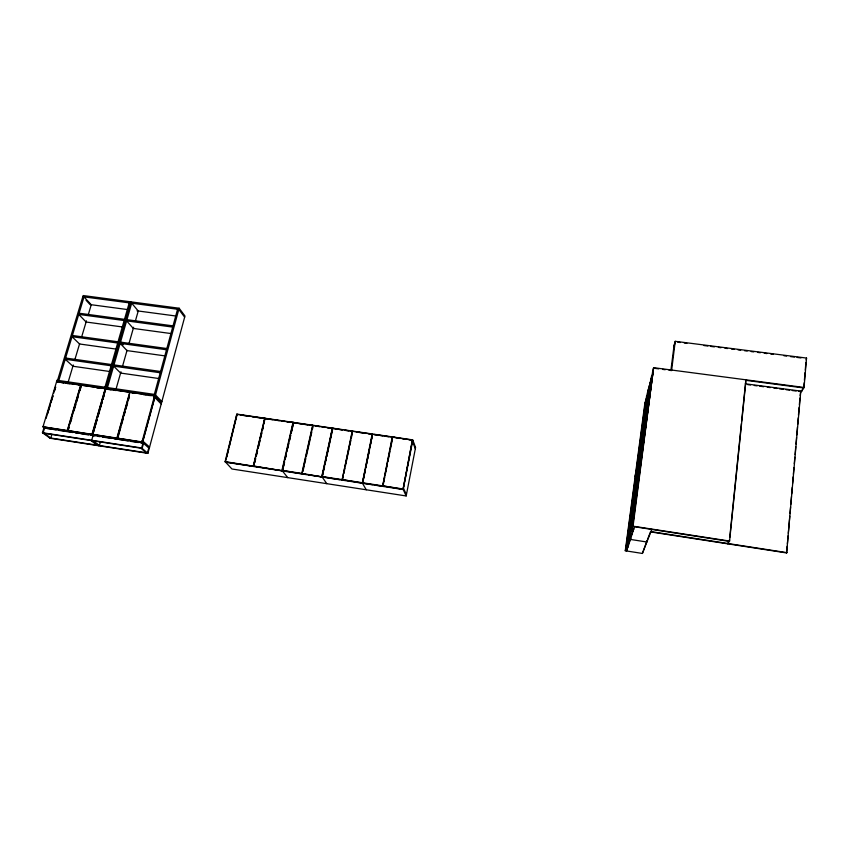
<?xml version="1.0" encoding="UTF-8"?>
<svg xmlns="http://www.w3.org/2000/svg" width="849" height="849" viewBox="0 0 849 849"><rect width="100%" height="100%" fill="white"/><g stroke="black" fill="none" stroke-linecap="round" stroke-linejoin="round"><path stroke-width="1.27" d="M650.822 531.952L786.62 552.943L787.182 546.385M787.405 543.753L788.084 535.889M788.307 533.268L789.772 516.213M789.995 513.592L790.568 507.033M790.79 504.402L791.47 496.538M791.692 493.916L792.255 487.358M792.595 483.421L793.157 476.862M793.38 474.241L793.942 467.682M794.282 463.745L794.844 457.187M795.078 454.565L795.746 446.691M795.98 444.069L796.542 437.511M796.765 434.89L797.444 427.015M797.667 424.394L798.23 417.835M798.453 415.214L799.132 407.34M799.355 404.718L799.917 398.16M800.151 395.538L800.787 391.113L786.62 552.943M804.173 382.814L803.738 387.961L746.144 380.373M804.396 380.299L805.043 372.626M805.266 370.09L805.913 362.427M806.125 359.902L806.55 358.066L675.231 341.319L673.926 345.925M798.76 391.368L801.382 391.718L804.045 387.462L806.55 358.066M729.747 537.459L741.379 423.545M741.623 421.221L745.666 381.647M727.614 543.816L729.578 541.057L746.038 379.832L745.793 380.331M647.044 540.643L646.874 542.002L628.96 539.211L648.7 387.431M670.88 370.514L674.074 345.405M675.231 341.319L671.665 370.047M645.028 402.171L625.278 550.757L642.385 553.452L647.161 540.335M625.278 550.757L629.342 538.033L649.984 382.262M630.807 538.096L629.385 537.873L650.843 378.824M631.529 535.878L630.096 535.655L651.714 375.332L630.818 533.395L632.261 533.618M652.594 371.788L631.55 531.092L653.624 367.67L804.045 387.462M633.768 528.969L632.303 528.747L653.624 367.67M403.052 489.342L412.476 439.856L392.588 436.938L382.729 485.872L403.052 489.342L412.476 439.856M263.806 423.8L264.718 418.196L236.86 414.11L225.102 461.623L231.926 468.988L406.172 495.954L403.179 489.523L412.816 440.153L373.878 434.444M406.172 495.954L415.575 447.519L412.816 440.153M375.12 485.044L382.623 486.201L392.28 436.895L372.499 433.998L362.619 483.123M383.451 483.675L384.746 477.244M385.255 474.665L387.324 464.382M387.844 461.803L389.914 451.519M390.434 448.941L392.503 438.646M362.088 482.699L342.179 479.632L362.311 483.07L372.202 433.945L352.537 431.069L342.126 479.972L352.229 431.027L332.681 428.161L322.089 476.544L328.531 477.87M362.979 480.608L365.112 470.314M365.643 467.735L370.175 445.863M370.716 443.295L372.042 436.864M363.149 480.555L365.272 470.304M365.802 467.746L369.517 449.8M370.047 447.243L372.499 433.998M342.423 480.014L343.24 476.183M343.781 473.625L344.874 468.521M345.416 465.974L349.226 448.092M349.767 445.545L350.86 440.44M351.401 437.882L352.537 431.069M321.782 476.501L332.383 428.119L312.941 425.264L302.106 473.466L322.047 476.873L325.114 462.885M325.666 460.338L326.78 455.255M327.343 452.708L328.457 447.625M329.009 445.078L332.383 428.119M322.907 474.379L322.164 477.053L326.812 483.675M323.299 471.874L324.583 466.748M324.976 464.212L326.249 459.118M326.801 456.571L332.819 428.427L343.081 429.934M225.102 461.623L282.261 470.749L293.319 422.388L312.644 425.222L301.809 473.424L282.239 470.41L295.579 472.808M302.966 471.322L304.101 466.25M304.674 463.713L305.81 458.651M306.383 456.115L310.087 439.644M310.649 437.108L311.795 432.035M312.358 429.498L312.931 426.973M281.942 470.367L293.022 422.346L264.93 418.228L253.511 465.995L282.261 470.749M284.436 461.983L282.367 470.919L287.8 477.637M285.02 459.447L286.187 454.385M286.771 451.848L287.938 446.776M289.403 440.44L290.57 435.367M291.154 432.831L293.202 423.959M282.558 470.802L284.595 461.962M285.179 459.436L286.336 454.385M287.79 448.07L288.957 443.029M289.541 440.504L290.708 435.452M291.281 432.926L293.319 424.086M253.299 465.963L264.718 418.196M255.485 458.609L253.639 466.345L225.484 462.015M256.101 456.03L257.332 450.872M257.958 448.293L259.805 440.557M260.42 437.978L261.651 432.82M262.267 430.241L263.19 426.378M254.785 462.514L255.708 458.64M256.324 456.062L257.555 450.904M258.17 448.325L260.027 440.589M260.643 438.01L261.874 432.852M262.49 430.273L263.413 426.41M264.028 423.831L264.93 418.228M225.696 460.827L237.179 414.408L331.503 428.236M226.747 456.889L228.657 449.185M229.283 446.627L236.86 414.11M645.802 399.062L625.872 548.889L627.231 549.101M646.588 395.91L626.52 546.852L627.889 547.064M647.384 392.694L627.188 544.782L628.61 544.846M648.201 389.436L627.857 542.67L629.3 542.744M649.145 385.637L628.547 540.526L629.947 540.749M148.787 447.954L147.429 452.952L49.529 437.84M147.885 453.345L141.666 447.975L143.035 442.913L43.946 427.758L42.45 432.725L50.091 438.254L147.885 453.345L184.965 315.987L179.139 308.219L83.16 295.548L57.445 380.702M177.558 309.259L154.231 394.785L155.516 394.965L179.139 308.219M142.462 442.329L141.995 441.915L154.539 395.899L129.993 392.323L117.183 438.126L142.462 442.329L154.985 396.356L154.539 395.899M154.72 395.772L155.07 394.509L56.894 380.235L56.522 381.477L154.72 395.772L161.543 402.766M149.233 448.357L142.568 442.499L155.165 396.239M634.988 476.395L635.646 474.007M635.699 473.838L636.368 471.418M636.41 471.237L637.09 468.775M637.143 468.595L637.832 466.09M637.886 465.91L638.575 463.374M638.628 463.172L639.456 460.19M639.509 459.988L640.231 457.356M640.295 457.165L641.027 454.491M641.08 454.289L641.833 451.562M641.886 451.36L642.651 448.59M642.704 448.389L643.478 445.576M117.385 438.498L116.897 438.084L129.717 392.28L105.361 388.736L92.254 434.317L117.385 438.498L124.856 411.807M125.567 409.26L129.122 396.557M117.671 438.54L120.876 427.1M121.587 424.564L123.36 418.207M124.071 415.66L125.143 411.85M125.854 409.303L127.626 402.957M128.337 400.41L129.409 396.6M673.926 346.679L674.923 343.145M100.437 441.82L99.375 445.534L93.486 440.896M115.92 389.521L120.961 371.788M122.394 366.715L127.074 350.255M128.878 343.919L133.622 327.236M135.352 321.124L138.238 310.989L131.691 303.189L107.377 387.961L106.114 387.781L130.799 301.841M105.074 388.693L80.899 385.17L67.527 430.539L92.499 434.688L96.86 419.512M97.582 416.986L103.758 395.485M104.491 392.949L105.573 389.16M92.605 434.858L92.965 433.563M93.337 432.3L96.988 419.565M97.72 417.018L102.103 401.747M102.835 399.2L105.754 389.033M92.785 434.73L97.147 419.555M97.868 417.029L99.683 410.704M100.415 408.167L102.23 401.842M102.952 399.317L104.045 395.528M104.862 387.6L129.218 302.87M92.499 434.688L91.979 434.274L105.616 387.314M67.793 430.921L67.251 430.496L80.623 385.128L56.618 381.636L42.981 426.782L67.793 430.921L68.907 427.143M69.65 424.617L81.143 385.595L80.623 385.128M68.079 430.963L69.194 427.185M70.669 422.144L71.783 418.366M74.012 410.82L75.869 404.517M76.601 402.002L78.458 395.708M79.944 390.678L81.058 386.9M51.874 434.359L50.77 438.031L44.286 433.33M68.026 382.549L73.269 364.974M74.765 359.955L79.647 343.633M81.515 337.361L86.449 320.837M88.264 314.767L91.257 304.727L84.019 296.895L58.698 380.883M43.405 431.897L44.519 428.172L43.946 427.758M43.755 426.049L43.373 427.334L142.568 442.499M46.048 418.493L52.893 395.793M53.657 393.278L55.556 386.974M47.714 413.431L50.367 404.655M51.12 402.15L53.009 395.889M54.527 390.88L55.663 387.112M626.626 550.969L634.49 526.762M647.5 539.497L650.642 531.453M642.385 553.452L651.82 529.426M803.165 387.717L801.689 391.23L745.295 383.78M727.986 542.076L729.503 539.932L729.355 541.386L633.004 526.529L653.497 368.179L658.75 368.869M677.704 342.189L680.325 342.529M684.262 343.028L686.883 343.367M703.938 345.543L707.864 346.042M710.496 346.381L714.423 346.88M718.36 347.379L720.981 347.719M724.919 348.217L727.54 348.557M731.477 349.056L734.098 349.385M738.036 349.894L740.657 350.223M744.594 350.733L747.216 351.062M751.153 351.56L753.774 351.9M757.711 352.399L760.333 352.738M764.27 353.237L766.891 353.577M770.828 354.075L773.45 354.415M783.945 355.752L786.567 356.081M790.504 356.591L794.431 357.089M797.062 357.418L800.989 357.928M662.581 369.379L665.192 369.718M668.97 370.217L671.697 370.578M82.799 296.726L178.81 309.418L184.647 317.176M747.672 384.618L750.548 385M754.23 385.478L757.128 385.871M759.749 386.21L763.697 386.73M767.326 387.218L770.266 387.6M773.874 388.078L776.835 388.471M779.456 388.821L783.404 389.341M786.036 389.691L789.591 390.158M792.213 390.508L796.139 391.028M127.891 309.609L90.058 304.568L86.025 300.217M137.018 310.83L175.637 315.977M79.095 313.217L124.485 319.33M126.968 319.67L173.026 325.867M124.145 320.54L78.734 314.406L86.099 322.015L123.169 327.056M172.697 327.088L126.618 320.869L133.282 328.425L170.882 333.54M72.388 335.472L118.032 341.786M120.526 342.126L166.839 348.536M117.682 343.007L72.016 336.682L79.541 343.983L116.812 349.183M166.51 349.767L120.176 343.357L126.979 350.595L164.791 355.869M65.585 358.023L111.484 364.539M113.999 364.9L160.578 371.501M111.134 365.781L65.214 359.254L72.887 366.237L110.37 371.597M160.238 372.753L113.639 366.131L120.6 373.061L158.625 378.495M60.916 382.506L63.484 383.026M67.262 383.578L69.883 383.812M78.851 385.117L81.419 385.488M96.68 387.866L99.354 388.11M108.354 389.415L110.986 389.946M113.564 390.179L116.164 390.551M131.765 392.822L134.344 393.352M143.375 394.668L146.07 394.912M148.533 395.411L151.271 395.666M153.542 397.321L154.826 397.502L161.204 404.018M345.639 430.305L372.584 434.253M241.01 415.119L249.861 416.413M252.397 416.785L261.248 418.079M265.259 418.674L272.911 419.788M275.469 420.17L279.289 420.722M281.836 421.104L284.394 421.475M286.941 421.847L293.022 422.346M296.184 423.205L293.319 422.388M298.763 423.577L307.773 424.903M310.341 425.275L312.644 425.222M315.807 426.081L319.691 426.654M322.28 427.026L324.87 427.408M327.459 427.79L331.333 428.363M336.841 429.159L332.681 428.161M339.441 429.541L342.041 429.923M344.652 430.305L348.557 430.878M356.686 432.077L365.855 433.414M368.477 433.807L371.098 434.189M373.942 434.603L377.646 435.144M380.119 435.505L382.581 435.866M386.284 436.418L388.757 436.779M400.219 438.455L392.588 436.938M402.702 438.816L406.427 439.368M408.91 439.729L412.635 440.281M141.634 441.002L142.929 441.193L149.583 447.073M42.981 426.782L67.251 430.496M67.527 430.539L91.979 434.274M92.254 434.317L116.897 438.084M117.183 438.126L141.995 441.915M47.109 428.575L50.982 429.169M53.572 429.562L56.161 429.955M58.74 430.347L72.961 432.523M75.55 432.926L78.129 433.319M80.719 433.712L88.476 434.9M91.055 435.293L94.918 435.887M97.476 436.28L100.033 436.673M102.591 437.065L111.548 438.434M114.106 438.816L116.663 439.209M119.21 439.602L123.052 440.185M125.61 440.578L128.167 440.971M130.725 441.363L138.398 442.541M140.955 442.934L143.513 443.316L142.133 448.378L43.023 433.139M42.45 432.725L141.666 447.975M322.089 476.544L341.882 479.589M362.396 482.741L382.421 485.83M382.729 485.872L402.882 488.971M298.19 473.201L302.095 473.806M302.393 473.848L306.33 474.453M308.951 474.856L322.047 476.873M331.004 478.252L339.653 479.589M363.871 483.314L372.615 484.662M225.367 462.153L403.179 489.523M633.121 526.2L729.578 541.057M650.95 531.623L786.917 552.635M632.25 528.916L633.715 529.139M631.507 531.251L633.014 531.315M630.765 533.554L632.208 533.777M630.054 535.804L631.476 536.027M629.342 538.033L630.754 538.255M628.589 540.378L629.99 540.601M626.573 546.703L627.942 546.926M625.915 548.751L627.273 548.963M98.633 445.746L91.681 440.291L93.125 435.272L93.645 435.696M90.939 440.504L96.86 445.152M56.618 381.636L57.17 382.103M140.838 448.187L146.155 452.761M155.07 394.509L161.883 401.524M121.375 343.038L123.073 344.853M362.438 483.251L366.259 489.777M403.445 488.154L406.438 494.617M412.561 441.48L415.331 448.824"/></g></svg>
